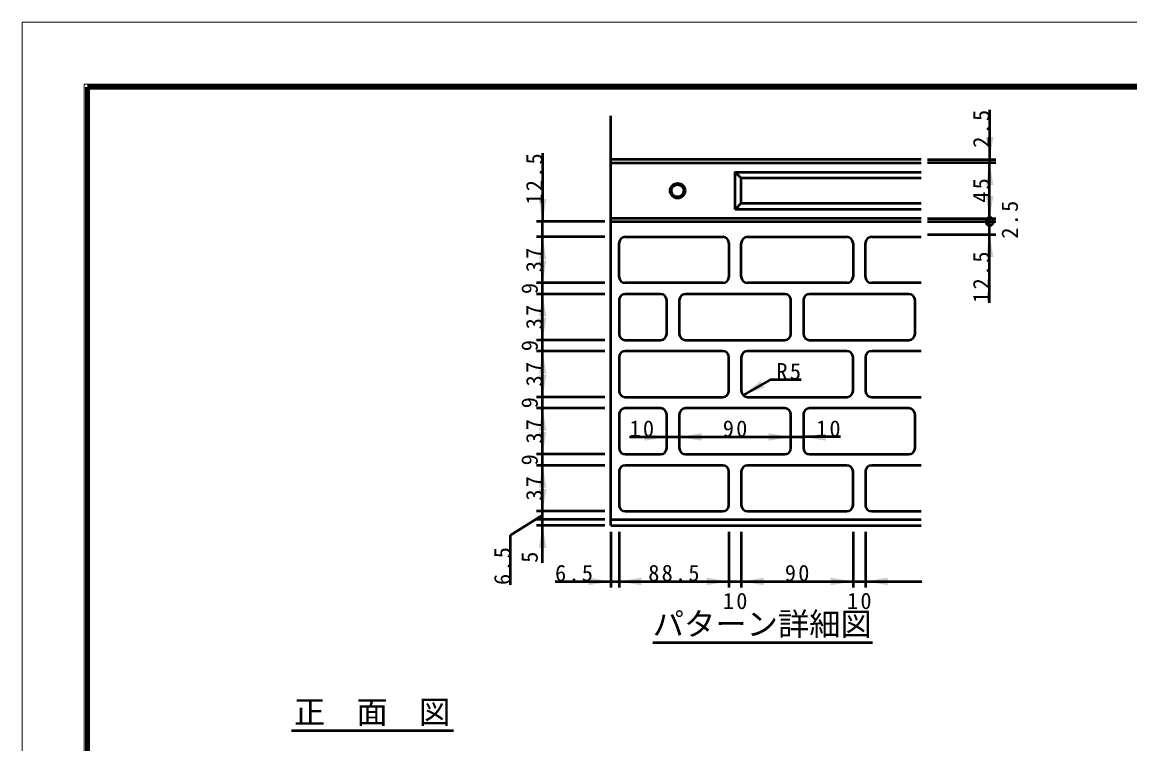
# Model space of a CAD drawing. Units: millimetres, scale not verified, with parts at other scales. Extents: x -2102 to 2102, y -1485 to 1485.
# Drawn here: x -2102 to -318, y 322 to 1485 of the extents above; entities that cross this region are included whole.
import ezdxf
from ezdxf.enums import TextEntityAlignment as Align

# ---------------------------------------------------------------- set-up
doc = ezdxf.new("R2010")
doc.units = ezdxf.units.MM
doc.header["$LTSCALE"] = 5
doc.layers.add('0-0_V-nasSTD', color=7, linetype='Continuous', lineweight=35)
doc.layers.add('0-1_0', color=7, linetype='Continuous', lineweight=50)
doc.styles.add('ＭＳ ゴシック', font='')
doc.styles.get('ＭＳ ゴシック').set_extended_font_data('MS Gothic')

msp = doc.modelspace()

# ---------------------------------------------------------------- linework, layer by layer
at = {"layer": '0-0_V-nasSTD', "lineweight": 100}
msp.add_line((-1997.5, 1380), (-1997.5, -1380), dxfattribs=at)
at = {"layer": '0-0_V-nasSTD', "lineweight": 50}
msp.add_line((-1154.055, 673.844), (-1154.055, 1333.844), dxfattribs=at)
at = {"layer": '0-0_V-nasSTD', "lineweight": 18}
for points in [[(-2102.5, -1485), (-2102.5, 1485), (2102.5, 1485), (2102.5, -1485)], [(-2002.5, -1385), (-2002.5, 1385), (2002.5, 1385), (2002.5, -1385)]]:
    msp.add_lwpolyline(points, close=True, dxfattribs=at)
at = {"layer": '0-0_V-nasSTD', "lineweight": 100}
msp.add_lwpolyline([(1997.5, -1380), (1997.5, 1380), (-1997.5, 1380)], dxfattribs=at)
at = {"layer": '0-0_V-nasSTD'}
for points in [[(-550.055, 1299.844), (-544.055, 1263.844), (-538.055, 1299.844)], [(-550.055, 1222.844), (-544.055, 1258.844), (-538.055, 1222.844)], [(-1270.055, 1199.844), (-1264.055, 1163.844), (-1258.055, 1199.844)], [(-550.055, 1204.844), (-544.055, 1168.844), (-538.055, 1204.844)], [(-550.055, 1106.844), (-544.055, 1142.844), (-538.055, 1106.844)], [(-1270.055, 1102.844), (-1264.055, 1138.844), (-1258.055, 1102.844)], [(-1270.055, 1100.844), (-1264.055, 1064.844), (-1258.055, 1100.844)], [(-1270.055, 1010.844), (-1264.055, 1046.844), (-1258.055, 1010.844)], [(-1270.055, 1008.844), (-1264.055, 972.844), (-1258.055, 1008.844)], [(-1270.055, 918.844), (-1264.055, 954.844), (-1258.055, 918.844)], [(-1270.055, 916.844), (-1264.055, 880.844), (-1258.055, 916.844)], [(-941.126, 883.773), (-912.949, 906.969), (-906.949, 896.577)], [(-1270.055, 826.844), (-1264.055, 862.844), (-1258.055, 826.844)], [(-1270.055, 824.844), (-1264.055, 788.844), (-1258.055, 824.844)], [(-1100.055, 810.586), (-1100.055, 822.586), (-1064.055, 816.586)], [(-1044.055, 816.586), (-1008.055, 810.586), (-1008.055, 822.586)], [(-900.055, 810.586), (-900.055, 822.586), (-864.055, 816.586)], [(-844.055, 816.586), (-808.055, 810.586), (-808.055, 822.586)], [(-1270.055, 734.844), (-1264.055, 770.844), (-1258.055, 734.844)], [(-1270.055, 732.844), (-1264.055, 696.844), (-1258.055, 732.844)], [(-1270.055, 637.844), (-1264.055, 673.844), (-1258.055, 637.844)], [(-1190.055, 577.844), (-1190.055, 589.844), (-1154.055, 583.844)], [(-1141.055, 583.844), (-1105.055, 577.844), (-1105.055, 589.844)], [(-1000.055, 577.844), (-1000.055, 589.844), (-964.055, 583.844)], [(-944.055, 583.844), (-908.055, 577.844), (-908.055, 589.844)], [(-800.055, 577.844), (-800.055, 589.844), (-764.055, 583.844)], [(-744.055, 583.844), (-708.055, 577.844), (-708.055, 589.844)]]:
    msp.add_solid(points, dxfattribs=at)
at = {"layer": '0-1_0'}
for p, q in [((-544.055, 1343.844), (-544.055, 1263.844)), ((-1264.055, 1273.844), (-1264.055, 1163.844)), ((-654.055, 1263.844), (-1154.055, 1263.844)), ((-654.055, 1257.844), (-1154.055, 1257.844)), ((-644.055, 1263.844), (-534.055, 1263.844)), ((-644.055, 1258.844), (-534.055, 1258.844)), ((-544.055, 1263.844), (-544.055, 1257.844)), ((-544.055, 1168.844), (-544.055, 1258.844)), ((-954.055, 1183.344), (-954.055, 1243.344)), ((-944.055, 1193.344), (-944.055, 1233.344)), ((-654.055, 1233.344), (-944.055, 1233.344)), ((-944.055, 1193.344), (-954.055, 1183.344)), ((-654.055, 1183.344), (-954.055, 1183.344)), ((-944.055, 1193.344), (-654.055, 1193.344)), ((-1164.055, 1163.844), (-1274.055, 1163.844)), ((-1264.055, 1138.844), (-1264.055, 1163.844)), ((-654.055, 1168.844), (-1154.055, 1168.844)), ((-1154.055, 1163.844), (-654.055, 1163.844)), ((-644.055, 1168.844), (-534.055, 1168.844)), ((-644.055, 1163.844), (-534.055, 1163.844)), ((-644.055, 1163.844), (-534.055, 1163.844)), ((-544.055, 1168.844), (-544.055, 1163.844)), ((-544.055, 1142.844), (-544.055, 1163.844)), ((-644.055, 1142.844), (-534.055, 1142.844)), ((-544.055, 1032.844), (-544.055, 1142.844)), ((-1164.055, 1138.844), (-1274.055, 1138.844)), ((-1264.055, 1064.844), (-1264.055, 1138.844)), ((-1141.055, 1074.844), (-1141.055, 1128.844)), ((-1131.055, 1138.844), (-974.055, 1138.844)), ((-964.055, 1128.844), (-964.055, 1074.844)), ((-944.055, 1074.844), (-944.055, 1128.844)), ((-934.055, 1138.844), (-774.055, 1138.844)), ((-764.055, 1128.844), (-764.055, 1074.844)), ((-744.055, 1074.844), (-744.055, 1128.844)), ((-734.055, 1138.844), (-654.055, 1138.844)), ((-1164.055, 1064.844), (-1274.055, 1064.844)), ((-1264.055, 1046.844), (-1264.055, 1064.844)), ((-974.055, 1064.844), (-1131.055, 1064.844)), ((-774.055, 1064.844), (-934.055, 1064.844)), ((-654.055, 1064.844), (-734.055, 1064.844)), ((-1164.055, 1046.844), (-1274.055, 1046.844)), ((-1264.055, 972.844), (-1264.055, 1046.844)), ((-1141.055, 1036.844), (-1141.055, 982.844)), ((-1074.055, 1046.844), (-1131.055, 1046.844)), ((-1064.055, 982.844), (-1064.055, 1036.844)), ((-1044.055, 1036.844), (-1044.055, 982.844)), ((-874.055, 1046.844), (-1034.055, 1046.844)), ((-864.055, 982.844), (-864.055, 1036.844)), ((-844.055, 1036.844), (-844.055, 982.844)), ((-674.055, 1046.844), (-834.055, 1046.844)), ((-664.055, 982.844), (-664.055, 1036.844)), ((-1164.055, 972.844), (-1274.055, 972.844)), ((-1164.055, 972.844), (-1274.055, 972.844)), ((-1264.055, 954.844), (-1264.055, 972.844)), ((-1131.055, 972.844), (-1074.055, 972.844)), ((-1034.055, 972.844), (-874.055, 972.844)), ((-834.055, 972.844), (-674.055, 972.844)), ((-1164.055, 954.844), (-1274.055, 954.844)), ((-1264.055, 880.844), (-1264.055, 954.844)), ((-974.055, 954.844), (-1131.055, 954.844)), ((-774.055, 954.844), (-934.055, 954.844)), ((-654.055, 954.844), (-734.055, 954.844)), ((-1141.055, 944.844), (-1141.055, 890.844)), ((-964.055, 890.844), (-964.055, 944.844)), ((-944.055, 944.844), (-944.055, 890.844)), ((-764.055, 890.844), (-764.055, 944.844)), ((-744.055, 944.844), (-744.055, 890.844)), ((-897.825, 908.773), (-941.126, 883.773)), ((-847.825, 908.773), (-897.825, 908.773)), ((-1164.055, 880.844), (-1274.055, 880.844)), ((-1164.055, 880.844), (-1274.055, 880.844)), ((-1264.055, 862.844), (-1264.055, 880.844)), ((-1131.055, 880.844), (-974.055, 880.844)), ((-934.055, 880.844), (-774.055, 880.844)), ((-734.055, 880.844), (-654.055, 880.844)), ((-1164.055, 862.844), (-1274.055, 862.844)), ((-1264.055, 788.844), (-1264.055, 862.844)), ((-1074.055, 862.844), (-1131.055, 862.844)), ((-874.055, 862.844), (-1034.055, 862.844)), ((-674.055, 862.844), (-834.055, 862.844)), ((-1141.055, 852.844), (-1141.055, 798.844)), ((-1064.055, 798.844), (-1064.055, 852.844)), ((-1044.055, 852.844), (-1044.055, 798.844)), ((-864.055, 798.844), (-864.055, 852.844)), ((-844.055, 852.844), (-844.055, 798.844)), ((-664.055, 798.844), (-664.055, 852.844)), ((-1124.055, 816.586), (-1064.055, 816.586)), ((-1064.055, 816.586), (-1044.055, 816.586)), ((-1044.055, 816.586), (-864.055, 816.586)), ((-864.055, 816.586), (-844.055, 816.586)), ((-784.055, 816.586), (-844.055, 816.586)), ((-1164.055, 788.844), (-1274.055, 788.844)), ((-1164.055, 788.844), (-1274.055, 788.844)), ((-1264.055, 770.844), (-1264.055, 788.844)), ((-1131.055, 788.844), (-1074.055, 788.844)), ((-1034.055, 788.844), (-874.055, 788.844)), ((-834.055, 788.844), (-674.055, 788.844)), ((-1164.055, 770.844), (-1274.055, 770.844)), ((-974.055, 770.844), (-1131.055, 770.844)), ((-774.055, 770.844), (-934.055, 770.844)), ((-654.055, 770.844), (-734.055, 770.844)), ((-1141.055, 760.844), (-1141.055, 706.844)), ((-964.055, 706.844), (-964.055, 760.844)), ((-944.055, 760.844), (-944.055, 706.844)), ((-764.055, 706.844), (-764.055, 760.844)), ((-744.055, 760.844), (-744.055, 706.844)), ((-1164.055, 696.844), (-1274.055, 696.844)), ((-1131.055, 696.844), (-974.055, 696.844)), ((-934.055, 696.844), (-774.055, 696.844)), ((-734.055, 696.844), (-654.055, 696.844)), ((-1315.59, 658.128), (-1264.055, 690.344)), ((-1164.055, 683.844), (-1274.055, 683.844)), ((-1264.055, 673.844), (-1264.055, 683.844)), ((-1154.055, 683.844), (-654.055, 683.844)), ((-1164.055, 673.844), (-1274.055, 673.844)), ((-1264.055, 613.844), (-1264.055, 673.844)), ((-1154.055, 673.844), (-654.055, 673.844)), ((-1154.055, 663.844), (-1154.055, 573.844)), ((-1141.055, 663.844), (-1141.055, 573.844)), ((-964.055, 663.844), (-964.055, 573.844)), ((-944.055, 663.844), (-944.055, 573.844)), ((-764.055, 663.844), (-764.055, 573.844)), ((-744.055, 663.844), (-744.055, 573.844)), ((-1315.59, 578.128), (-1315.59, 658.128)), ((-1244.055, 583.844), (-1154.055, 583.844)), ((-1154.055, 583.844), (-1141.055, 583.844)), ((-1141.055, 583.844), (-964.055, 583.844)), ((-964.055, 583.844), (-944.055, 583.844)), ((-944.055, 583.844), (-764.055, 583.844)), ((-764.055, 583.844), (-744.055, 583.844)), ((-744.055, 583.844), (-653.055, 583.844)), ((-1086.673, 485.704), (-732.663, 485.704)), ((-1668.736, 343.887), (-1407.929, 343.887))]:
    msp.add_line(p, q, dxfattribs=at)
for points in [[(-944.055, 1233.344), (-954.055, 1243.344), (-654.055, 1243.344)], [(-1264.055, 683.844), (-1264.055, 696.844), (-1264.055, 770.844)]]:
    msp.add_lwpolyline(points, dxfattribs=at)
for radius in [12, 10]:
    msp.add_circle((-1046.655, 1213.344), radius, dxfattribs=at)
for centre, radius, start, end in [((-544.055, 1163.844), 6.25, 90, 270), ((-544.055, 1163.844), 6.25, 270, 90), ((-1131.055, 1128.844), 10, 90, 180), ((-974.055, 1128.844), 10, 0, 90), ((-934.055, 1128.844), 10, 90, 180), ((-774.055, 1128.844), 10, 0, 90), ((-734.055, 1128.844), 10, 90, 180), ((-1131.055, 1074.844), 10, 180, 270), ((-974.055, 1074.844), 10, 270, 0), ((-934.055, 1074.844), 10, 180, 270), ((-774.055, 1074.844), 10, 270, 0), ((-734.055, 1074.844), 10, 180, 270), ((-1131.055, 1036.844), 10, 90, 180), ((-1074.055, 1036.844), 10, 0, 90), ((-1034.055, 1036.844), 10, 90, 180), ((-874.055, 1036.844), 10, 0, 90), ((-834.055, 1036.844), 10, 90, 180), ((-674.055, 1036.844), 10, 0, 90), ((-1131.055, 982.844), 10, 180, 270), ((-1074.055, 982.844), 10, 270, 0), ((-1034.055, 982.844), 10, 180, 270), ((-874.055, 982.844), 10, 270, 0), ((-834.055, 982.844), 10, 180, 270), ((-674.055, 982.844), 10, 270, 0), ((-1131.055, 944.844), 10, 90, 180), ((-974.055, 944.844), 10, 0, 90), ((-934.055, 944.844), 10, 90, 180), ((-774.055, 944.844), 10, 0, 90), ((-734.055, 944.844), 10, 90, 180), ((-1131.055, 890.844), 10, 180, 270), ((-974.055, 890.844), 10, 270, 0), ((-934.055, 890.844), 10, 180, 270), ((-774.055, 890.844), 10, 270, 0), ((-734.055, 890.844), 10, 180, 270), ((-1131.055, 852.844), 10, 90, 180), ((-1074.055, 852.844), 10, 0, 90), ((-1034.055, 852.844), 10, 90, 180), ((-874.055, 852.844), 10, 0, 90), ((-834.055, 852.844), 10, 90, 180), ((-674.055, 852.844), 10, 0, 90), ((-1131.055, 798.844), 10, 180, 270), ((-1074.055, 798.844), 10, 270, 0), ((-1034.055, 798.844), 10, 180, 270), ((-874.055, 798.844), 10, 270, 0), ((-834.055, 798.844), 10, 180, 270), ((-674.055, 798.844), 10, 270, 0), ((-1131.055, 760.844), 10, 90, 180), ((-974.055, 760.844), 10, 0, 90), ((-934.055, 760.844), 10, 90, 180), ((-774.055, 760.844), 10, 0, 90), ((-734.055, 760.844), 10, 90, 180), ((-1131.055, 706.844), 10, 180, 270), ((-974.055, 706.844), 10, 270, 0), ((-934.055, 706.844), 10, 180, 270), ((-774.055, 706.844), 10, 270, 0), ((-734.055, 706.844), 10, 180, 270)]:
    msp.add_arc(centre, radius, start, end, dxfattribs=at)

# ---------------------------------------------------------------- texts
at = {"layer": '0-0_V-nasSTD', "style": 'ＭＳ ゴシック'}
for s, p in [('9', (-1264.055, 1046.844)), ('9', (-1264.055, 954.844)), ('9', (-1264.055, 862.844)), ('9', (-1264.055, 770.844)), ('5', (-1264.055, 613.844))]:
    msp.add_text(s, height=26.39, rotation=90, dxfattribs=at).set_placement(p, align=Align.BOTTOM_LEFT)
for s, p in [('パターン詳細図', (-1086.673, 485.704)), ('正\u3000面\u3000図', (-1664.736, 343.887))]:
    msp.add_text(s, height=36.95, dxfattribs=at).set_placement(p, align=Align.BOTTOM_LEFT)
at = {"layer": '0-0_V-nasSTD', "char_height": 26.39, "attachment_point": 7, "rotation": 90, "style": 'ＭＳ ゴシック'}
for s, insert in [('\\T1.2;2.5', (-544.055, 1282.644)), ('\\T1.2;12.5', (-1264.055, 1191.044)), ('\\T1.2;45', (-544.055, 1194.044)), ('\\T1.2;2.5', (-498.059, 1136.156)), ('\\T1.2;37', (-1264.055, 1082.044)), ('\\T1.2;12.5', (-544.055, 1032.844)), ('\\T1.2;37', (-1264.055, 990.044)), ('\\T1.2;37', (-1264.055, 898.044)), ('\\T1.2;37', (-1264.055, 806.044)), ('\\T1.2;37', (-1264.055, 714.044)), ('\\T1.2;6.5', (-1315.59, 578.128))]:
    msp.add_mtext(s, dxfattribs=dict(at, insert=insert))
at = {"layer": '0-0_V-nasSTD', "char_height": 26.39, "attachment_point": 7, "style": 'ＭＳ ゴシック'}
for s, insert in [('\\T1.2;R5', (-887.425, 908.773)), ('\\T1.2;10', (-1124.055, 816.586)), ('\\T1.2;90', (-973.855, 816.586)), ('\\T1.2;10', (-823.655, 816.586)), ('\\T1.2;6.5', (-1244.055, 583.844)), ('\\T1.2;88.5', (-1093.955, 583.844)), ('\\T1.2;90', (-873.855, 583.844)), ('\\T1.2;10', (-973.71, 538.844)), ('\\T1.2;10', (-773.71, 538.844))]:
    msp.add_mtext(s, dxfattribs=dict(at, insert=insert))

doc.saveas('drawing.dxf')
